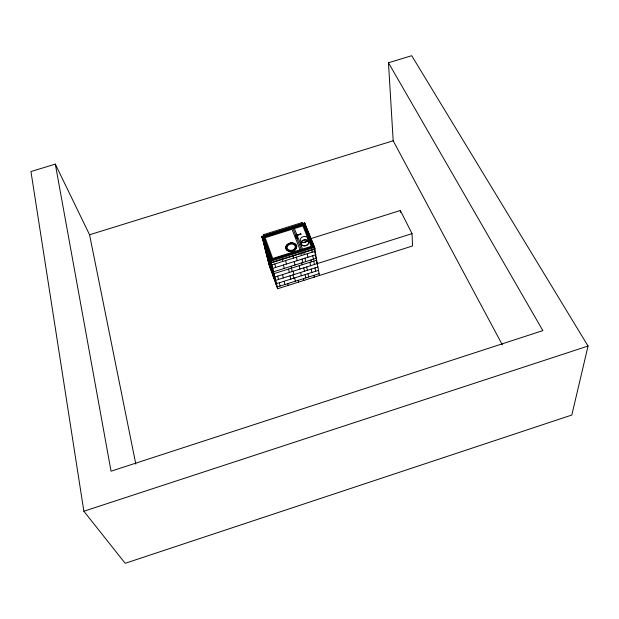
<?xml version="1.0" encoding="UTF-8"?>
<svg xmlns="http://www.w3.org/2000/svg" width="619" height="619" viewBox="0 0 619 619"><rect width="100%" height="100%" fill="white"/><g stroke="black" fill="none" stroke-linecap="round" stroke-linejoin="round"><path stroke-width="0.93" d="M301.747 223.861C300.478 223.521 303.001 222.817 301.971 223.792M302.142 223.01L302.242 223.482L301.964 222.616L263.4 234.686L264.042 235.669M296.377 237.448C295.039 233.92 297.569 236.481 295.897 235.352M296.88 237.441L296.455 237.417M502.319 344.837L393.181 140.768L388.469 62.767L411.705 55.695L588.05 346.044L571.824 415.032L125.193 563.305L83.867 511.24L30.95 171.54L55.315 164.128L89.562 234.763L135.816 464.111M296.803 237.897L296.718 237.077M296.857 237.611L296.447 237.626M296.238 237.247L296.153 237.704M297.081 237.603L296.199 237.727M264.367 235.537L264.135 235.034L263.686 235.56M296.339 237.17L296.308 237.866M296.346 237.232L296.965 237.209M296.122 235.522L296.633 237.665M83.867 511.24L588.05 346.044M311.264 238.493L400.323 210.491L412.03 233.634L274.805 277.026L266.015 252.714M317.895 266.99L275.625 280.368L266.859 256.104M318.499 270.356L276.438 283.68L267.694 259.454M319.102 273.691L277.242 286.961L268.514 262.773M262.301 237.797L268.963 264.576L277.676 288.733L412.548 245.967L412.03 233.634M302.358 242.772L306.916 241.34M300.014 249.674L301.244 249.287M271.95 259.392L312.425 246.648L303.496 224.705L312.456 246.811L271.989 259.554L263.826 237.131L271.989 259.554M312.75 246.757L271.818 259.818L312.781 246.919L303.666 224.442L263.562 237.185L303.666 224.442M270.673 261.241L314.692 247.407L304.68 222.917L261.675 236.388L271.842 264.909L315.079 251.275L314.081 248.83M314.653 248.923L271.277 262.595L261.675 236.388M314.692 247.407L314.978 249.031L271.099 262.866L270.371 260.019M263.679 235.537L264.522 235.22M301.376 223.676L302.242 223.405M261.775 236.737L304.78 223.258M264.77 235.971L262.023 236.659M268.391 234.833L276.531 232.287M278.341 231.715L286.481 229.169M290.102 228.032L296.431 226.051M300.045 224.921L304.54 223.335M268.429 234.926L272.964 233.51M278.403 231.808L284.748 229.819M291.975 227.552L294.629 226.724M263.864 237.294L303.527 224.867M295.905 235.406L300.819 233.85L300.942 234.299M295.913 235.359L300.834 234.044M295.944 235.568L296.431 235.421M300.896 234.067L296.083 235.94M89.562 234.763L393.181 140.768M296.331 235.862L295.944 235.429M301.964 222.685L302.064 223.08M388.469 62.767L542.855 330.616L111.056 471.206L55.315 164.128M263.408 234.694L263.624 235.452M304.471 223.157L314.467 247.646M304.95 224.48L314.978 249.031M303.697 224.612L312.781 246.919M314.715 252.351L315.713 254.796L272.693 268.375L263.833 243.956M315.342 255.84L316.332 258.278L273.528 271.795L264.7 247.422M316.015 258.541L316.673 260.166L273.985 273.652L265.164 249.302M316.572 261.822L317.292 263.593M263.524 237.023L271.818 259.818M261.953 236.473L270.99 261.35M263.098 239.979L263.756 242.633M269.064 259.477L269.528 261.342M272.832 274.735L273.273 276.523M266.031 248.057L266.681 250.695M265.876 248.482L266.743 251.972M267.594 255.43L268.058 257.295M268.901 260.7L269.737 264.073M270.565 267.416L271.826 272.507M265.946 249.774L266.804 253.233M267.269 255.105L268.112 258.51M268.948 261.891L269.776 265.234M266.139 251.407L266.611 253.287M269.946 266.735L270.387 268.53M271.865 266.108L272.708 269.536M273.165 271.393L273.993 274.774M274.813 278.117L275.625 281.436M272.027 267.656L272.484 269.52M275.757 282.852L276.198 284.632M268.793 255.376L269.652 258.881M268.839 256.637L269.691 260.112M270.542 263.555L270.998 265.412M271.834 268.801L272.662 272.159M273.482 275.486L274.728 280.562M268.886 257.875L269.737 261.326M270.194 263.191L271.029 266.58M271.857 269.946L272.677 273.273M270.983 261.411L277.676 288.733M274.797 263.98L275.633 267.447M277.714 276.113L278.519 279.455M279.316 282.767L280.098 286.048M282.55 274.581L283.332 277.931M284.106 281.25L284.872 284.539M282.071 258.858L282.674 261.497M283.471 264.971L284.253 268.414M287.727 283.634L288.137 285.413M288.562 269.048L289.321 272.437M290.063 275.803L290.806 279.13M285.622 260.56L286.404 264.042M291.069 266.255L292.214 271.524M292.949 274.89L293.677 278.217M293.182 271.215L293.909 274.581M294.629 277.916L295.348 281.219M292.934 255.438L293.491 258.084M294.234 261.574L294.961 265.025M298.196 280.314L298.575 282.102M296.501 235.599L297.05 238.338M296.439 257.156L297.166 260.645M299.24 265.675L299.936 269.079M300.633 272.453L301.321 275.795M303.426 278.658L303.797 280.453M292.903 228.194L301.585 250.061M301.77 262.882L302.149 264.754M300.819 252.954L301.345 255.608M302.049 259.106L302.737 262.572M303.797 267.865L304.471 271.238M305.144 274.588L305.809 277.908M303.774 252.026L304.293 254.68M304.981 258.185L305.654 261.651M306.691 266.944L307.357 270.333M308.007 273.683L308.657 277.002M307.233 253.751L307.906 257.256M309.895 262.301L310.545 265.729M311.187 269.118L311.829 272.476M311.001 259.965L311.349 261.845M313.879 275.347L314.22 277.15M304.68 222.917L304.981 224.558M311.651 249.542L312.138 252.204M312.781 255.717L313.423 259.199M313.771 261.079L314.398 264.506M315.025 267.903L315.644 271.261M314.398 247.461L319.427 275.494M400.323 210.491L400.431 212.41M300.091 249.859L272.708 258.487L265.11 237.711L291.982 229.293L300.091 249.859M311.171 246.37L302.552 249.086L294.396 228.535L302.861 225.881L311.171 246.37M288.787 250.695A5.037 3.869 -12.1 0 0 296.153 246.532A5.037 3.869 -12.1 0 0 288.555 243.956A5.161 3.969 -12.1 0 0 288.725 250.796A5.161 3.969 -12.1 0 0 296.277 246.524A5.161 3.969 -12.1 0 0 288.485 243.878A5.037 3.869 -12.1 0 0 288.787 250.695M288.818 250.857A5.029 3.869 -12.1 0 0 296.184 246.695A5.029 3.869 -12.1 0 0 288.586 244.118A5.029 3.869 -12.1 0 0 288.818 250.857M288.516 251.329A5.679 4.364 -12.1 0 0 296.826 246.633A5.679 4.364 -12.1 0 0 288.253 243.724A5.679 4.364 -12.1 0 0 288.516 251.329M289.243 250.2A4.132 3.172 -12.1 0 0 295.286 246.788A4.132 3.172 -12.1 0 0 289.058 244.667A4.132 3.172 -12.1 0 0 289.243 250.2M302.946 245.596A3.923 3.01 -11 0 0 308.664 242.362A3.923 3.01 -11 0 0 302.714 240.365A3.923 3.01 -11 0 0 302.946 245.596M302.312 242.339A3.938 3.018 -11 0 0 308.061 239.096A3.938 3.018 -11 0 0 302.08 237.1A3.938 3.018 -11 0 0 302.312 242.339M303.031 245.681A3.815 2.933 -11 0 0 308.595 242.54A3.815 2.933 -11 0 0 302.799 240.59A3.815 2.933 -11 0 0 303.031 245.681M288.756 250.95A5.161 3.969 -12.1 0 0 296.315 246.687A5.161 3.969 -12.1 0 0 288.524 244.041A5.161 3.969 -12.1 0 0 288.756 250.95"/></g></svg>
